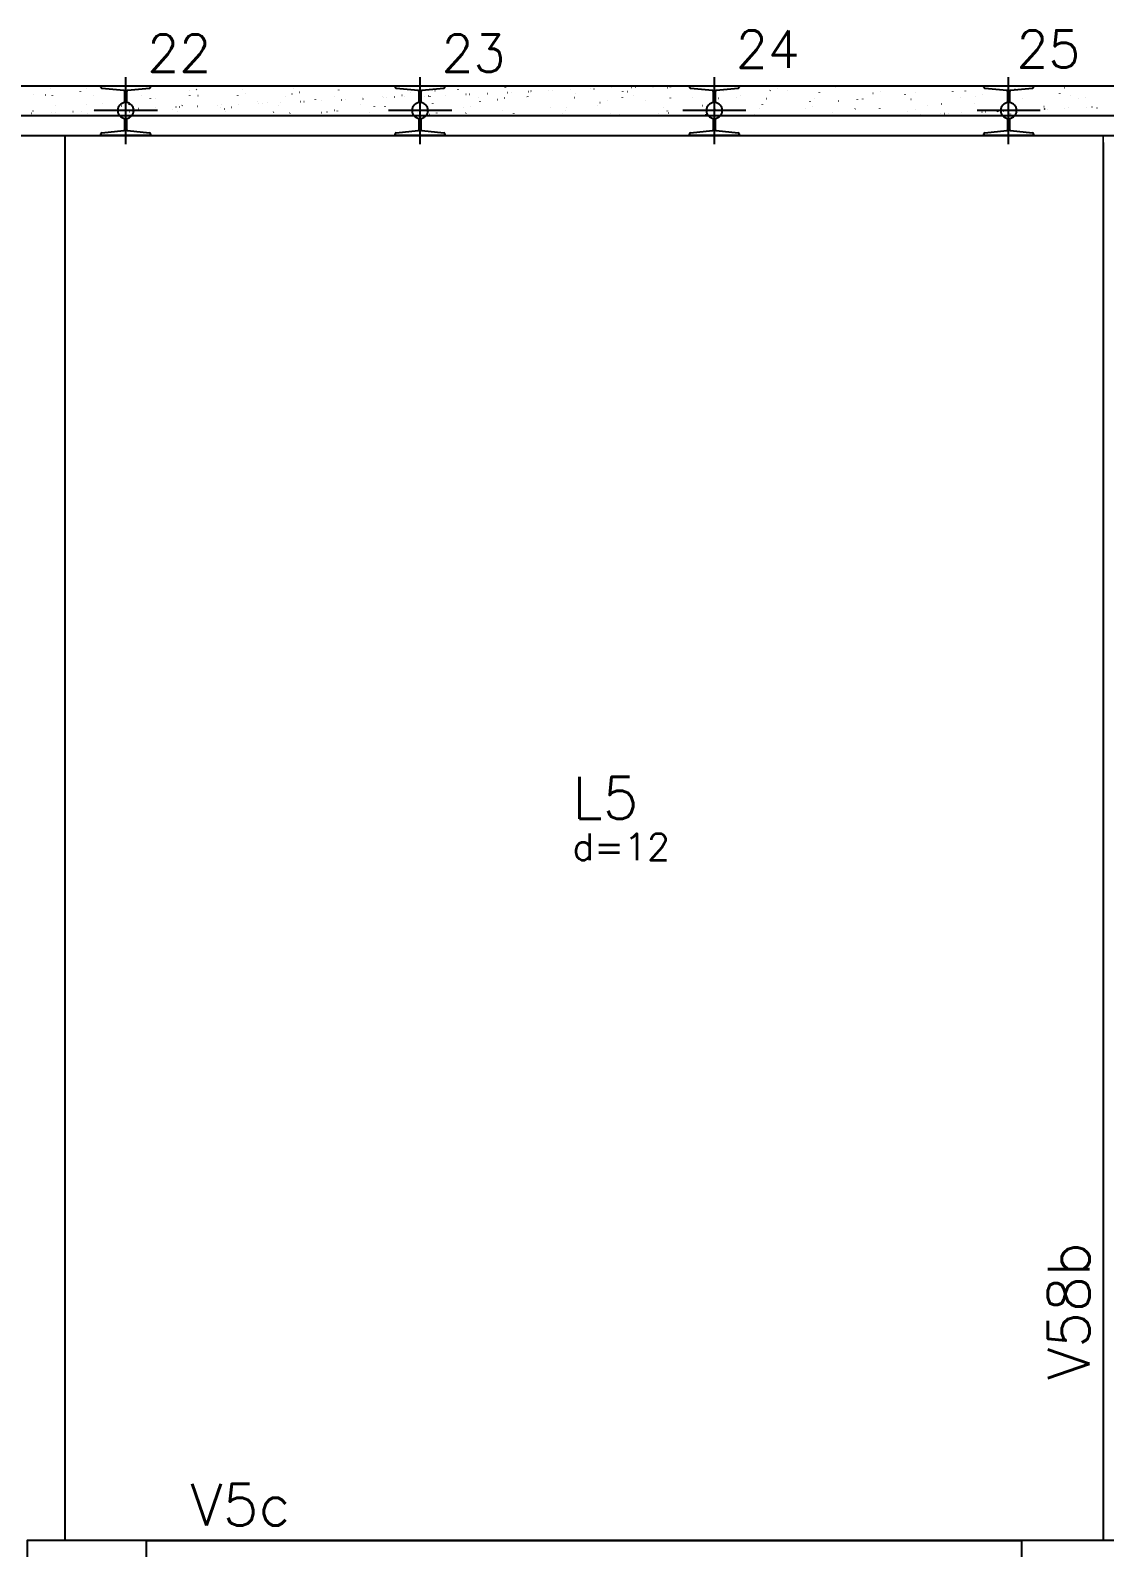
# Model space of a CAD drawing. Extents: x -40810 to 33675, y -2018 to 21213.
# Drawn here: x 26302 to 26842, y 3283 to 4046 of the extents above; entities that cross this region are included whole.
import ezdxf

# ---------------------------------------------------------------- set-up
doc = ezdxf.new("R2010")
doc.units = 0
doc.layers.get('0').update_dxf_attribs({"color": 1, "lineweight": 9})
for name, color, linetype in [('1', 5, 'Continuous'), ('10', 7, 'Continuous'), ('13', 7, 'Continuous'), ('19', 5, 'Continuous'), ('3', 2, 'Continuous'), ('49', 20, 'Continuous'), ('51', 6, 'Continuous'), ('52', 21, 'Continuous'), ('8', 5, 'Continuous'), ('STEPHANIE', 6, 'Continuous')]:
    doc.layers.add(name, color=color, linetype=linetype)
doc.styles.get("Standard").update_dxf_attribs({"font": 'romans.shx', "width": 0.8})

# ---------------------------------------------------------------- blocks, each defined once
blk = doc.blocks.new('_H9EFD498501-005')
for p, q in [((3048.101204, 4541.625241), (3048.146861, 4541.684742)), ((3063.32284, 4540.051908), (3063.332629, 4540.126266)), ((3066.385025, 4541.891568), (3066.458247, 4541.907801)), ((3070.046135, 4542.703216), (3070.119358, 4542.719449)), ((3087.161256, 4541.043856), (3087.171045, 4541.118215)), ((3096.45098, 4541.384517), (3096.496638, 4541.444019)), ((3117.996452, 4540.442988), (3118.069674, 4540.459221)), ((3121.657562, 4541.254636), (3121.730784, 4541.270869)), ((3144.800757, 4541.143793), (3144.846414, 4541.203295)), ((3170.18945, 4541.429804), (3170.199239, 4541.504162)), ((3173.268989, 4539.806057), (3173.342211, 4539.822289)), ((3186.448985, 4542.727991), (3186.522208, 4542.744224)), ((3193.150533, 4540.90307), (3193.19619, 4540.962571)), ((3194.101287, 4542.97944), (3194.111076, 4543.053799)), ((3229.203017, 4539.485353), (3229.212807, 4539.559711)), ((3238.060412, 4541.279411), (3238.133634, 4541.295644)), ((3241.50031, 4540.662346), (3241.545967, 4540.721847)), ((3253.114854, 4541.034989), (3253.124644, 4541.109347)), ((3276.953271, 4542.026938), (3276.96306, 4542.101296)), ((3277.884755, 4539.682777), (3277.959684, 4539.686049)), ((3279.75797, 4539.764564), (3279.832899, 4539.767835)), ((3288.599547, 4540.150595), (3288.674476, 4540.153867)), ((3289.671839, 4539.830832), (3289.745061, 4539.847065)), ((3289.850086, 4540.421622), (3289.895743, 4540.481124)), ((3298.71491, 4540.592242), (3298.789839, 4540.595513)), ((3300.588126, 4540.674028), (3300.663054, 4540.677299)), ((3309.429703, 4541.060059), (3309.504631, 4541.063331)), ((3319.545066, 4541.501706), (3319.619994, 4541.504977)), ((3321.418281, 4541.583492), (3321.49321, 4541.586764)), ((3330.259858, 4541.969524), (3330.334787, 4541.972795)), ((3335.966838, 4540.082486), (3335.976628, 4540.156845)), ((3338.199863, 4540.180898), (3338.24552, 4540.2404)), ((3340.375221, 4542.41117), (3340.45015, 4542.414441)), ((3342.248437, 4542.492956), (3342.323365, 4542.496228)), ((3351.090013, 4542.878988), (3351.164942, 4542.882259)), ((3358.490483, 4542.197), (3358.563705, 4542.213233)), ((3359.981465, 4542.412885), (3359.991254, 4542.487244)), ((3362.151593, 4543.008649), (3362.224816, 4543.024882)), ((3386.549639, 4539.940175), (3386.595296, 4539.999676)), ((3410.10191, 4540.74842), (3410.175132, 4540.764653)), ((3413.76302, 4541.560069), (3413.836242, 4541.576302)), ((3418.995032, 4540.468434), (3419.004822, 4540.542792)), ((3434.899416, 4539.699451), (3434.945073, 4539.758952)), ((3442.906869, 4542.01807), (3442.916659, 4542.092429)), ((3465.374447, 4540.111489), (3465.447669, 4540.127722)), ((3466.745285, 4543.010019), (3466.755075, 4543.084377)), ((3478.554443, 4543.033424), (3478.627666, 4543.049657)), ((3483.249192, 4539.458727), (3483.294849, 4539.518229)), ((3501.920437, 4540.073619), (3501.930226, 4540.147977)), ((3508.216231, 4540.370716), (3508.261888, 4540.430218)), ((3525.758853, 4541.065568), (3525.768642, 4541.139926)), ((3530.16587, 4541.584844), (3530.239092, 4541.601077)), ((3533.18327, 4541.282705), (3533.228927, 4541.342207)), ((3558.150309, 4542.194695), (3558.195966, 4542.254196)), ((3039.411002, 4538.502271), (3039.420792, 4538.57663)), ((3045.704206, 4538.501412), (3045.749863, 4538.560914)), ((3049.177808, 4538.076819), (3049.25103, 4538.093052)), ((3050.571527, 4533.235472), (3050.581316, 4533.309831)), ((3066.07814, 4533.42755), (3066.123797, 4533.487052)), ((3069.822023, 4538.306673), (3069.86768, 4538.366175)), ((3074.409943, 4534.227421), (3074.419733, 4534.301779)), ((3083.948129, 4532.894656), (3084.021351, 4532.910889)), ((3087.609239, 4533.706305), (3087.682461, 4533.722538)), ((3094.053982, 4538.260688), (3094.099639, 4538.32019)), ((3098.42457, 4536.55782), (3098.434359, 4536.632178)), ((3100.789235, 4536.62824), (3100.862457, 4536.644473)), ((3101.128148, 4531.965417), (3101.203077, 4531.968689)), ((3111.243512, 4532.407063), (3111.31844, 4532.410335)), ((3113.116727, 4532.48885), (3113.191656, 4532.492121)), ((3114.427916, 4533.186827), (3114.473573, 4533.246328)), ((3118.171799, 4538.06595), (3118.217456, 4538.125451)), ((3121.958304, 4532.874881), (3122.033232, 4532.878153)), ((3122.336407, 4538.107456), (3122.346196, 4538.181815)), ((3132.073667, 4533.316528), (3132.148596, 4533.319799)), ((3133.423511, 4532.28297), (3133.4333, 4532.357328)), ((3133.946882, 4533.398314), (3134.021811, 4533.401586)), ((3139.220666, 4532.257725), (3139.293888, 4532.273958)), ((3142.403759, 4538.019965), (3142.449416, 4538.079466)), ((3142.788459, 4533.784346), (3142.863388, 4533.787617)), ((3146.174823, 4539.099405), (3146.184613, 4539.173763)), ((3152.400662, 4535.17966), (3152.473884, 4535.195893)), ((3152.903822, 4534.225992), (3152.978751, 4534.229263)), ((3154.777038, 4534.307778), (3154.851966, 4534.31105)), ((3157.438137, 4534.613369), (3157.447927, 4534.687727)), ((3162.777693, 4532.946103), (3162.82335, 4533.005604)), ((3163.618615, 4534.69381), (3163.693543, 4534.697081)), ((3166.521576, 4537.825226), (3166.567233, 4537.884727)), ((3169.607879, 4538.994408), (3169.681101, 4539.010641)), ((3173.733978, 4535.135456), (3173.808906, 4535.138728)), ((3175.607193, 4535.217243), (3175.682122, 4535.220514)), ((3181.349974, 4536.163005), (3181.359764, 4536.237363)), ((3184.44877, 4535.603274), (3184.523699, 4535.606546)), ((3190.753535, 4537.779241), (3190.799192, 4537.838742)), ((3194.564133, 4536.04492), (3194.639062, 4536.048192)), ((3196.437349, 4536.126707), (3196.512277, 4536.129978)), ((3204.012089, 4533.73108), (3204.085311, 4533.747313)), ((3205.188391, 4537.154954), (3205.19818, 4537.229312)), ((3205.278925, 4536.512738), (3205.353854, 4536.51601)), ((3211.127469, 4532.705379), (3211.173126, 4532.764881)), ((3214.871352, 4537.584502), (3214.917009, 4537.644004)), ((3215.394289, 4536.954385), (3215.469217, 4536.957656)), ((3216.451705, 4532.668917), (3216.461494, 4532.743276)), ((3217.267504, 4537.036171), (3217.342433, 4537.039442)), ((3221.219306, 4537.545828), (3221.292528, 4537.562061)), ((3224.880416, 4538.357477), (3224.953638, 4538.37371)), ((3226.109081, 4537.422203), (3226.184009, 4537.425474)), ((3236.224444, 4537.863849), (3236.299373, 4537.86712)), ((3238.09766, 4537.945635), (3238.172588, 4537.948907)), ((3239.103312, 4537.538517), (3239.148969, 4537.598019)), ((3240.363542, 4534.218554), (3240.373331, 4534.292912)), ((3246.939236, 4538.331667), (3247.014165, 4538.334938)), ((3255.623516, 4532.2825), (3255.696738, 4532.298733)), ((3257.0546, 4538.773313), (3257.129528, 4538.776585)), ((3258.927815, 4538.855099), (3259.002744, 4538.858371)), ((3259.477246, 4532.464655), (3259.522903, 4532.524157)), ((3263.221129, 4537.343778), (3263.266786, 4537.40328)), ((3264.201958, 4535.210502), (3264.211748, 4535.284861)), ((3267.769392, 4539.241131), (3267.84432, 4539.244402)), ((3272.830733, 4536.097248), (3272.903955, 4536.113481)), ((3276.491843, 4536.908897), (3276.565065, 4536.92513)), ((3287.453088, 4537.297793), (3287.498745, 4537.357295)), ((3288.216585, 4537.540901), (3288.226374, 4537.61526)), ((3299.377109, 4532.274102), (3299.386899, 4532.348461)), ((3307.827022, 4532.223932), (3307.872679, 4532.283433)), ((3311.570905, 4537.103055), (3311.616562, 4537.162556)), ((3312.128422, 4539.090538), (3312.138211, 4539.164896)), ((3323.215525, 4533.266051), (3323.225315, 4533.340409)), ((3324.44216, 4534.648669), (3324.515382, 4534.664902)), ((3328.10327, 4535.460317), (3328.176492, 4535.47655)), ((3335.802865, 4537.05707), (3335.848522, 4537.116571)), ((3341.283266, 4538.382252), (3341.356488, 4538.398485)), ((3347.230152, 4535.59645), (3347.239942, 4535.670809)), ((3356.176799, 4531.983208), (3356.222456, 4532.042709)), ((3359.920681, 4536.862331), (3359.966339, 4536.921832)), ((3371.141989, 4537.146086), (3371.151779, 4537.220445)), ((3376.053587, 4533.200089), (3376.126809, 4533.216322)), ((3379.714697, 4534.011737), (3379.787919, 4534.02797)), ((3384.152641, 4536.816346), (3384.198298, 4536.875847)), ((3392.894693, 4536.933672), (3392.967915, 4536.949905)), ((3394.980405, 4538.138035), (3394.990195, 4538.212393)), ((3406.243719, 4533.651999), (3406.253509, 4533.726357)), ((3408.270458, 4536.621607), (3408.316115, 4536.681109)), ((3430.155557, 4535.201635), (3430.165346, 4535.275994)), ((3431.326124, 4532.563157), (3431.399346, 4532.57939)), ((3432.502418, 4536.575622), (3432.548075, 4536.635124)), ((3444.50612, 4535.485092), (3444.579342, 4535.501325)), ((3453.993973, 4536.193584), (3454.003762, 4536.267942)), ((3456.620234, 4536.380883), (3456.665891, 4536.440385)), ((3461.713337, 4539.29984), (3461.786559, 4539.316073)), ((3478.008599, 4538.523983), (3478.018389, 4538.598341)), ((3480.852194, 4536.334898), (3480.897851, 4536.3944)), ((3489.169124, 4533.257184), (3489.178914, 4533.331542)), ((3496.117547, 4534.036512), (3496.190769, 4534.052745)), ((3505.819233, 4537.246887), (3505.86489, 4537.306389)), ((3513.00754, 4534.249132), (3513.01733, 4534.323491)), ((3513.324764, 4537.851261), (3513.397986, 4537.867494)), ((3516.985874, 4538.662909), (3517.059096, 4538.679142)), ((3530.786272, 4538.158877), (3530.831929, 4538.218378)), ((3537.022167, 4536.579532), (3537.031956, 4536.65389)), ((3547.728974, 4532.587933), (3547.802196, 4532.604166)), ((3555.753311, 4539.070866), (3555.798968, 4539.130367)), ((3560.09233, 4531.900091), (3560.167259, 4531.903363)), ((3560.934004, 4538.129168), (3560.943794, 4538.203526)), ((3564.936191, 4536.402681), (3565.009413, 4536.418914)), ((3568.597301, 4537.214329), (3568.670523, 4537.230562)), ((3568.933907, 4532.286123), (3569.008835, 4532.289394)), ((3572.021108, 4532.304681), (3572.030897, 4532.379039)), ((3574.465326, 4531.831149), (3574.510984, 4531.890651)), ((3038.039644, 4528.085768), (3038.039644, 4528.085768)), ((3038.039644, 4528.085768), (3038.039644, 4528.085768)), ((3038.039644, 4528.085768), (3038.039644, 4528.085768)), ((3038.637682, 4529.237025), (3038.712611, 4529.240296)), ((3039.449182, 4530.349707), (3039.494839, 4530.409208)), ((3048.753045, 4529.678671), (3048.827974, 4529.681942)), ((3049.893555, 4528.085768), (3049.893555, 4528.085768)), ((3049.893555, 4528.085768), (3049.893555, 4528.085768)), ((3050.626261, 4529.760457), (3050.701189, 4529.763729)), ((3059.467838, 4530.146489), (3059.542766, 4530.14976)), ((3061.747467, 4528.085768), (3061.747467, 4528.085768)), ((3061.747467, 4528.085768), (3061.747467, 4528.085768)), ((3061.979246, 4528.085768), (3061.979246, 4528.085768)), ((3061.979246, 4528.085768), (3061.979246, 4528.085768)), ((3062.256635, 4528.085768), (3062.256635, 4528.085768)), ((3062.256635, 4528.085768), (3062.256635, 4528.085768)), ((3063.681142, 4530.303722), (3063.726799, 4530.363223)), ((3066.740912, 4529.079908), (3066.814134, 4529.096141)), ((3069.583201, 4530.588135), (3069.658129, 4530.591406)), ((3071.456416, 4530.669921), (3071.531345, 4530.673193)), ((3073.601379, 4528.085768), (3073.601379, 4528.085768)), ((3080.297993, 4531.055953), (3080.372922, 4531.059224)), ((3085.455291, 4528.085768), (3085.455291, 4528.085768)), ((3085.455291, 4528.085768), (3085.455291, 4528.085768)), ((3085.455291, 4528.085768), (3085.455291, 4528.085768)), ((3085.673257, 4529.741385), (3085.683047, 4529.815743)), ((3086.246491, 4528.085768), (3086.246491, 4528.085768)), ((3087.798959, 4530.108983), (3087.844616, 4530.168484)), ((3090.413356, 4531.497599), (3090.488285, 4531.500871)), ((3092.286572, 4531.579386), (3092.3615, 4531.582657)), ((3097.309203, 4528.085768), (3097.309203, 4528.085768)), ((3097.309203, 4528.085768), (3097.309203, 4528.085768)), ((3097.309203, 4528.085768), (3097.309203, 4528.085768)), ((3109.163115, 4528.085768), (3109.163115, 4528.085768)), ((3109.163115, 4528.085768), (3109.163115, 4528.085768)), ((3109.585094, 4531.291021), (3109.594884, 4531.365379)), ((3110.513736, 4528.085768), (3110.513736, 4528.085768)), ((3110.513736, 4528.085768), (3110.513736, 4528.085768)), ((3112.030918, 4530.062998), (3112.076575, 4530.122499)), ((3120.402184, 4528.085768), (3120.402184, 4528.085768)), ((3120.402184, 4528.085768), (3120.402184, 4528.085768)), ((3120.402184, 4528.085768), (3120.402184, 4528.085768)), ((3121.017027, 4528.085768), (3121.017027, 4528.085768)), ((3121.017027, 4528.085768), (3121.017027, 4528.085768)), ((3132.870939, 4528.085768), (3132.870939, 4528.085768)), ((3134.780981, 4528.085768), (3134.780981, 4528.085768)), ((3135.559556, 4531.446076), (3135.632778, 4531.462309)), ((3136.148735, 4529.868259), (3136.194392, 4529.927761)), ((3144.72485, 4528.085768), (3144.72485, 4528.085768)), ((3156.578762, 4528.085768), (3156.578762, 4528.085768)), ((3156.578762, 4528.085768), (3156.578762, 4528.085768)), ((3156.578762, 4528.085768), (3156.578762, 4528.085768)), ((3159.048227, 4528.085768), (3159.048227, 4528.085768)), ((3159.048227, 4528.085768), (3159.048227, 4528.085768)), ((3160.380695, 4529.822274), (3160.426352, 4529.881776)), ((3168.432674, 4528.085768), (3168.432674, 4528.085768)), ((3168.432674, 4528.085768), (3168.432674, 4528.085768)), ((3168.598662, 4529.34657), (3168.608451, 4529.420928)), ((3178.547732, 4528.085768), (3178.547732, 4528.085768)), ((3178.547732, 4528.085768), (3178.547732, 4528.085768)), ((3178.547732, 4528.085768), (3178.547732, 4528.085768)), ((3180.286586, 4528.085768), (3180.286586, 4528.085768)), ((3180.286586, 4528.085768), (3180.286586, 4528.085768)), ((3183.315472, 4528.085768), (3183.315472, 4528.085768)), ((3184.498512, 4529.627535), (3184.544169, 4529.687037)), ((3187.170983, 4529.997497), (3187.244205, 4530.01373)), ((3190.832093, 4530.809145), (3190.905315, 4530.825378)), ((3192.140498, 4528.085768), (3192.140498, 4528.085768)), ((3192.437078, 4530.338518), (3192.446867, 4530.412877)), ((3203.99441, 4528.085768), (3203.99441, 4528.085768)), ((3207.582717, 4528.085768), (3207.582717, 4528.085768)), ((3207.582717, 4528.085768), (3207.582717, 4528.085768)), ((3208.730471, 4529.58155), (3208.776128, 4529.641052)), ((3215.848322, 4528.085768), (3215.848322, 4528.085768)), ((3215.848322, 4528.085768), (3215.848322, 4528.085768)), ((3215.848322, 4528.085768), (3215.848322, 4528.085768)), ((3227.702233, 4528.085768), (3227.702233, 4528.085768)), ((3227.702233, 4528.085768), (3227.702233, 4528.085768)), ((3227.702233, 4528.085768), (3227.702233, 4528.085768)), ((3231.849962, 4528.085768), (3231.849962, 4528.085768)), ((3232.848288, 4529.386812), (3232.893945, 4529.446313)), ((3236.69328, 4528.085768), (3236.69328, 4528.085768)), ((3236.69328, 4528.085768), (3236.69328, 4528.085768)), ((3236.69328, 4528.085768), (3236.69328, 4528.085768)), ((3238.78241, 4528.548917), (3238.855632, 4528.56515)), ((3239.556145, 4528.085768), (3239.556145, 4528.085768)), ((3239.556145, 4528.085768), (3239.556145, 4528.085768)), ((3242.44352, 4529.360565), (3242.516742, 4529.376798)), ((3251.410057, 4528.085768), (3251.410057, 4528.085768)), ((3251.450645, 4528.394067), (3251.460435, 4528.468425)), ((3256.117207, 4528.085768), (3256.117207, 4528.085768)), ((3256.117207, 4528.085768), (3256.117207, 4528.085768)), ((3257.080248, 4529.340827), (3257.125905, 4529.400328)), ((3263.263969, 4528.085768), (3263.263969, 4528.085768)), ((3275.117881, 4528.085768), (3275.117881, 4528.085768)), ((3275.117881, 4528.085768), (3275.117881, 4528.085768)), ((3275.117881, 4528.085768), (3275.117881, 4528.085768)), ((3275.465272, 4530.724466), (3275.475062, 4530.798825)), ((3280.384452, 4528.085768), (3280.384452, 4528.085768)), ((3281.198064, 4529.146088), (3281.243722, 4529.205589)), ((3286.971793, 4528.085768), (3286.971793, 4528.085768)), ((3286.971793, 4528.085768), (3286.971793, 4528.085768)), ((3286.971793, 4528.085768), (3286.971793, 4528.085768)), ((3294.838828, 4528.085768), (3294.838828, 4528.085768)), ((3294.838828, 4528.085768), (3294.838828, 4528.085768)), ((3298.825705, 4528.085768), (3298.825705, 4528.085768)), ((3298.825705, 4528.085768), (3298.825705, 4528.085768)), ((3304.651698, 4528.085768), (3304.651698, 4528.085768)), ((3304.651698, 4528.085768), (3304.651698, 4528.085768)), ((3305.430024, 4529.100103), (3305.475681, 4529.159604)), ((3307.234943, 4530.83392), (3307.308165, 4530.850153)), ((3310.679616, 4528.085768), (3310.679616, 4528.085768)), ((3310.679616, 4528.085768), (3310.679616, 4528.085768)), ((3322.533528, 4528.085768), (3322.533528, 4528.085768)), ((3328.918943, 4528.085768), (3328.918943, 4528.085768)), ((3329.547841, 4528.905364), (3329.593498, 4528.964866)), ((3334.38744, 4528.085768), (3334.38744, 4528.085768)), ((3334.38744, 4528.085768), (3334.38744, 4528.085768)), ((3334.38744, 4528.085768), (3334.38744, 4528.085768)), ((3334.478839, 4528.780015), (3334.488629, 4528.854373)), ((3346.241352, 4528.085768), (3346.241352, 4528.085768)), ((3346.241352, 4528.085768), (3346.241352, 4528.085768)), ((3346.241352, 4528.085768), (3346.241352, 4528.085768)), ((3352.984376, 4528.085768), (3352.984376, 4528.085768)), ((3352.984376, 4528.085768), (3352.984376, 4528.085768)), ((3353.186188, 4528.085768), (3353.186188, 4528.085768)), ((3353.186188, 4528.085768), (3353.186188, 4528.085768)), ((3353.779801, 4528.859379), (3353.825458, 4528.918881)), ((3358.095264, 4528.085768), (3358.095264, 4528.085768)), ((3358.095264, 4528.085768), (3358.095264, 4528.085768)), ((3358.390677, 4530.329651), (3358.400466, 4530.40401)), ((3358.84637, 4529.385341), (3358.919592, 4529.401574)), ((3369.949176, 4528.085768), (3369.949176, 4528.085768)), ((3369.949176, 4528.085768), (3369.949176, 4528.085768)), ((3377.453433, 4528.085768), (3377.453433, 4528.085768)), ((3377.897617, 4528.66464), (3377.943274, 4528.724142)), ((3381.803088, 4528.085768), (3381.803088, 4528.085768)), ((3382.229093, 4531.3216), (3382.238882, 4531.395958)), ((3393.656999, 4528.085768), (3393.656999, 4528.085768)), ((3401.720678, 4528.085768), (3401.720678, 4528.085768)), ((3401.720678, 4528.085768), (3401.720678, 4528.085768)), ((3402.129577, 4528.618655), (3402.175234, 4528.678157)), ((3404.526575, 4531.742484), (3404.572232, 4531.801986)), ((3405.510911, 4528.085768), (3405.510911, 4528.085768)), ((3405.510911, 4528.085768), (3405.510911, 4528.085768)), ((3405.510911, 4528.085768), (3405.510911, 4528.085768)), ((3411.129925, 4528.085768), (3411.129925, 4528.085768)), ((3411.129925, 4528.085768), (3411.129925, 4528.085768)), ((3411.129925, 4528.085768), (3411.129925, 4528.085768)), ((3417.364823, 4528.085768), (3417.364823, 4528.085768)), ((3417.364823, 4528.085768), (3417.364823, 4528.085768)), ((3417.404244, 4528.3852), (3417.414034, 4528.459558)), ((3425.987923, 4528.085768), (3425.987923, 4528.085768)), ((3426.247394, 4528.423916), (3426.293051, 4528.483418)), ((3427.665014, 4531.751509), (3427.738236, 4531.767742)), ((3429.218735, 4528.085768), (3429.218735, 4528.085768)), ((3429.218735, 4528.085768), (3429.218735, 4528.085768)), ((3441.072647, 4528.085768), (3441.072647, 4528.085768)), ((3441.24266, 4529.377148), (3441.25245, 4529.451507)), ((3450.255168, 4528.085768), (3450.255168, 4528.085768)), ((3450.255168, 4528.085768), (3450.255168, 4528.085768)), ((3450.479353, 4528.377931), (3450.525011, 4528.437433)), ((3452.876352, 4531.50176), (3452.922009, 4531.561262)), ((3452.926559, 4528.085768), (3452.926559, 4528.085768)), ((3464.780471, 4528.085768), (3464.780471, 4528.085768)), ((3464.780471, 4528.085768), (3464.780471, 4528.085768)), ((3464.780471, 4528.085768), (3464.780471, 4528.085768)), ((3465.257287, 4531.707548), (3465.267076, 4531.781906)), ((3469.275473, 4528.085768), (3469.275473, 4528.085768)), ((3469.275473, 4528.085768), (3469.275473, 4528.085768)), ((3469.275473, 4528.085768), (3469.275473, 4528.085768)), ((3472.729957, 4528.085768), (3472.729957, 4528.085768)), ((3472.729957, 4528.085768), (3472.729957, 4528.085768)), ((3472.729957, 4528.085768), (3472.729957, 4528.085768)), ((3474.522414, 4528.085768), (3474.522414, 4528.085768)), ((3474.59717, 4528.183193), (3474.642827, 4528.242694)), ((3474.898493, 4528.180448), (3474.973422, 4528.18372)), ((3476.634382, 4528.085768), (3476.634382, 4528.085768)), ((3476.634382, 4528.085768), (3476.634382, 4528.085768)), ((3476.634382, 4528.085768), (3476.634382, 4528.085768)), ((3476.771708, 4528.262235), (3476.846637, 4528.265506)), ((3479.276441, 4530.302929), (3479.349663, 4530.319162)), ((3482.937551, 4531.114578), (3483.010773, 4531.130811)), ((3485.613285, 4528.648266), (3485.688214, 4528.651538)), ((3488.488294, 4528.085768), (3488.488294, 4528.085768)), ((3488.488294, 4528.085768), (3488.488294, 4528.085768)), ((3495.728648, 4529.089912), (3495.803577, 4529.093184)), ((3497.601864, 4529.171699), (3497.676792, 4529.17497)), ((3498.789659, 4528.085768), (3498.789659, 4528.085768)), ((3499.564209, 4529.095182), (3499.609866, 4529.154683)), ((3500.342206, 4528.085768), (3500.342206, 4528.085768)), ((3500.342206, 4528.085768), (3500.342206, 4528.085768)), ((3506.443441, 4529.55773), (3506.518369, 4529.561002)), ((3512.196118, 4528.085768), (3512.196118, 4528.085768)), ((3516.558804, 4529.999377), (3516.633732, 4530.002648)), ((3518.432019, 4530.081163), (3518.506948, 4530.084434)), ((3523.056904, 4528.085768), (3523.056904, 4528.085768)), ((3524.05003, 4528.085768), (3524.05003, 4528.085768)), ((3524.05003, 4528.085768), (3524.05003, 4528.085768)), ((3524.05003, 4528.085768), (3524.05003, 4528.085768)), ((3524.270854, 4529.763096), (3524.280644, 4529.837455)), ((3524.531248, 4530.007171), (3524.576905, 4530.066673)), ((3527.273596, 4530.467195), (3527.348525, 4530.470466)), ((3527.421021, 4528.085768), (3527.421021, 4528.085768)), ((3527.421021, 4528.085768), (3527.421021, 4528.085768)), ((3527.421021, 4528.085768), (3527.421021, 4528.085768)), ((3530.887868, 4528.854349), (3530.96109, 4528.870582)), ((3534.548978, 4529.665998), (3534.6222, 4529.682231)), ((3535.903942, 4528.085768), (3535.903942, 4528.085768)), ((3535.903942, 4528.085768), (3535.903942, 4528.085768)), ((3535.903942, 4528.085768), (3535.903942, 4528.085768)), ((3537.388959, 4530.908841), (3537.463888, 4530.912112)), ((3539.262175, 4530.990627), (3539.337103, 4530.993899)), ((3547.324149, 4528.085768), (3547.324149, 4528.085768)), ((3547.757854, 4528.085768), (3547.757854, 4528.085768)), ((3547.757854, 4528.085768), (3547.757854, 4528.085768)), ((3548.103751, 4531.376659), (3548.17868, 4531.37993)), ((3548.182692, 4531.312733), (3548.192481, 4531.387091)), ((3549.498287, 4530.91916), (3549.543945, 4530.978662)), ((3558.219115, 4531.818305), (3558.294043, 4531.821577)), ((3559.611765, 4528.085768), (3559.611765, 4528.085768)), ((3559.611765, 4528.085768), (3559.611765, 4528.085768)), ((3571.465677, 4528.085768), (3571.465677, 4528.085768)), ((3571.591394, 4528.085768), (3571.591394, 4528.085768))]:
    blk.add_line(p, q)

msp = doc.modelspace()

# ---------------------------------------------------------------- linework, layer by layer
at = {"linetype": 'Continuous', "ltscale": 30}
msp.add_lwpolyline([(27077.629, 3993.172), (26319.629, 3993.172), (26319.629, 3892.086), (26319.629, 3286.582), (26360.629, 3286.582), (26800.629, 3286.582), (26860.629, 3286.582)], dxfattribs=at)
msp.add_lwpolyline([(27077.629, 3993.172), (26319.629, 3993.172), (26319.629, 3892.086), (26319.629, 3286.582), (26360.629, 3286.582), (26800.629, 3286.582), (26860.629, 3286.582)], dxfattribs=at)
for points in [[(26841.629, 3993.172), (26319.629, 3993.172), (26319.629, 3892.086), (26319.629, 3286.582), (26360.629, 3286.582), (26800.629, 3286.582), (26841.629, 3286.582)], [(26841.629, 3993.172), (26319.629, 3993.172), (26319.629, 3892.086), (26319.629, 3286.582), (26360.629, 3286.582), (26800.629, 3286.582), (26841.629, 3286.582)], [(27211.627, 3993.172), (26841.629, 3993.172), (26841.629, 3286.582), (26860.629, 3286.582), (27214.805, 3286.582), (27214.23, 3414.453), (27213.165, 3414.449), (27213.23, 3414.486), (27213.162, 3429.449)]]:
    msp.add_lwpolyline(points, close=True, dxfattribs=at)
at = {"layer": '1'}
for points in [[(26319.629, 3892.086), (26319.629, 3993.172)], [(26841.629, 3989.672), (26841.629, 3286.582)], [(26319.629, 3286.582), (26319.629, 3892.086)], [(26800.629, 3286.582), (26360.629, 3286.582)]]:
    msp.add_lwpolyline(points, dxfattribs=at)
at = {"layer": '3'}
for points in [[(26300.629, 3267.582), (26360.629, 3267.582), (26360.629, 3286.582), (26300.629, 3286.582), (26300.629, 3267.582)], [(26800.629, 3267.582), (26860.629, 3267.582), (26860.629, 3286.582), (26800.629, 3286.582), (26800.629, 3267.582)]]:
    msp.add_lwpolyline(points, dxfattribs=at)
at = {"layer": '49'}
for p, q in [((23451.165, 4018.172), (27241.515, 4018.172)), ((25624.902, 4003.172), (27221.582, 4003.172)), ((23734.654, 3993.172), (27211.627, 3993.172))]:
    msp.add_line(p, q, dxfattribs=at)
at = {"layer": '51'}
for p, q in [((26350.129, 3988.823), (26350.129, 4022.521)), ((26498.129, 3988.823), (26498.129, 4022.521)), ((26646.129, 3988.823), (26646.129, 4022.521)), ((26794.129, 3988.823), (26794.129, 4022.521)), ((26337.629, 4017.418), (26337.629, 4018.172)), ((26337.629, 4018.172), (26362.629, 4018.172)), ((26349.253, 4015.745), (26338.112, 4016.809)), ((26349.736, 4009.654), (26349.736, 4015.136)), ((26350.523, 4015.137), (26350.523, 4009.654)), ((26362.146, 4016.809), (26351.006, 4015.745)), ((26362.629, 4018.172), (26362.629, 4017.418)), ((26485.629, 4017.418), (26485.629, 4018.172)), ((26485.629, 4018.172), (26510.629, 4018.172)), ((26497.253, 4015.745), (26486.112, 4016.809)), ((26497.736, 4009.654), (26497.736, 4015.136)), ((26498.523, 4015.137), (26498.523, 4009.654)), ((26510.146, 4016.809), (26499.006, 4015.745)), ((26510.629, 4018.172), (26510.629, 4017.418)), ((26633.629, 4017.418), (26633.629, 4018.172)), ((26633.629, 4018.172), (26658.629, 4018.172)), ((26645.253, 4015.745), (26634.112, 4016.809)), ((26645.736, 4009.654), (26645.736, 4015.136)), ((26646.523, 4015.137), (26646.523, 4009.654)), ((26658.146, 4016.809), (26647.006, 4015.745)), ((26658.629, 4018.172), (26658.629, 4017.418)), ((26781.629, 4017.418), (26781.629, 4018.172)), ((26781.629, 4018.172), (26806.629, 4018.172)), ((26793.253, 4015.745), (26782.112, 4016.809)), ((26793.736, 4009.654), (26793.736, 4015.136)), ((26794.523, 4015.137), (26794.523, 4009.654)), ((26806.146, 4016.809), (26795.006, 4015.745)), ((26806.629, 4018.172), (26806.629, 4017.418)), ((26366.038, 4005.672), (26334.22, 4005.672)), ((26514.038, 4005.672), (26482.22, 4005.672)), ((26662.038, 4005.672), (26630.22, 4005.672)), ((26810.038, 4005.672), (26778.22, 4005.672)), ((26349.736, 3996.208), (26349.736, 4001.691)), ((26350.523, 4001.691), (26350.523, 3996.208)), ((26497.736, 3996.208), (26497.736, 4001.691)), ((26498.523, 4001.691), (26498.523, 3996.208)), ((26645.736, 3996.208), (26645.736, 4001.691)), ((26646.523, 4001.691), (26646.523, 3996.208)), ((26793.736, 3996.208), (26793.736, 4001.691)), ((26794.523, 4001.691), (26794.523, 3996.208)), ((26337.629, 3993.172), (26337.629, 3993.926)), ((26362.629, 3993.172), (26337.629, 3993.172)), ((26338.112, 3994.535), (26349.253, 3995.599)), ((26351.006, 3995.599), (26362.146, 3994.535)), ((26362.629, 3993.926), (26362.629, 3993.172)), ((26485.629, 3993.172), (26485.629, 3993.926)), ((26510.629, 3993.172), (26485.629, 3993.172)), ((26486.112, 3994.535), (26497.253, 3995.599)), ((26499.006, 3995.599), (26510.146, 3994.535)), ((26510.629, 3993.926), (26510.629, 3993.172)), ((26633.629, 3993.172), (26633.629, 3993.926)), ((26658.629, 3993.172), (26633.629, 3993.172)), ((26634.112, 3994.535), (26645.253, 3995.599)), ((26647.006, 3995.599), (26658.146, 3994.535)), ((26658.629, 3993.926), (26658.629, 3993.172)), ((26781.629, 3993.172), (26781.629, 3993.926)), ((26806.629, 3993.172), (26781.629, 3993.172)), ((26782.112, 3994.535), (26793.253, 3995.599)), ((26795.006, 3995.599), (26806.146, 3994.535)), ((26806.629, 3993.926), (26806.629, 3993.172))]:
    msp.add_line(p, q, dxfattribs=at)
for centre, radius, start, end in [((26338.254, 4017.418), 0.625, 180, 256.861226), ((26349.111, 4015.136), 0.625, 0, 76.861226), ((26351.148, 4015.136), 0.625, 103.138852, 180.104996), ((26362.004, 4017.418), 0.625, 283.138774, 0), ((26486.254, 4017.418), 0.625, 180, 256.861226), ((26497.111, 4015.136), 0.625, 0, 76.861226), ((26499.148, 4015.136), 0.625, 103.138852, 180.104996), ((26510.004, 4017.418), 0.625, 283.138774, 0), ((26634.254, 4017.418), 0.625, 180, 256.861226), ((26645.111, 4015.136), 0.625, 0, 76.861226), ((26647.148, 4015.136), 0.625, 103.138852, 180.104996), ((26658.004, 4017.418), 0.625, 283.138774, 0), ((26782.254, 4017.418), 0.625, 180, 256.861226), ((26793.111, 4015.136), 0.625, 0, 76.861226), ((26795.148, 4015.136), 0.625, 103.138852, 180.104996), ((26806.004, 4017.418), 0.625, 283.138774, 0), ((26350.129, 4005.672), 4.001, 95.644143, 264.355857), ((26350.129, 4005.672), 4.001, 275.644143, 84.355857), ((26498.129, 4005.672), 4.001, 95.644143, 264.355857), ((26498.129, 4005.672), 4.001, 275.644143, 84.355857), ((26646.129, 4005.672), 4.001, 95.644143, 264.355857), ((26646.129, 4005.672), 4.001, 275.644143, 84.355857), ((26794.129, 4005.672), 4.001, 95.644143, 264.355857), ((26794.129, 4005.672), 4.001, 275.644143, 84.355857), ((26338.254, 3993.926), 0.625, 103.138774, 180), ((26349.111, 3996.208), 0.625, 283.138774, 0), ((26351.148, 3996.208), 0.625, 180, 256.861226), ((26362.004, 3993.926), 0.625, 0, 76.861226), ((26486.254, 3993.926), 0.625, 103.138774, 180), ((26497.111, 3996.208), 0.625, 283.138774, 0), ((26499.148, 3996.208), 0.625, 180, 256.861226), ((26510.004, 3993.926), 0.625, 0, 76.861226), ((26634.254, 3993.926), 0.625, 103.138774, 180), ((26645.111, 3996.208), 0.625, 283.138774, 0), ((26647.148, 3996.208), 0.625, 180, 256.861226), ((26658.004, 3993.926), 0.625, 0, 76.861226), ((26782.254, 3993.926), 0.625, 103.138774, 180), ((26793.111, 3996.208), 0.625, 283.138774, 0), ((26795.148, 3996.208), 0.625, 180, 256.861226), ((26806.004, 3993.926), 0.625, 0, 76.861226)]:
    msp.add_arc(centre, radius, start, end, dxfattribs=at)
at = {"layer": 'STEPHANIE', "linetype": 'Continuous'}
msp.add_line((26360.629, 3286.582), (26800.629, 3286.582), dxfattribs=at)

# ---------------------------------------------------------------- block references
at = {"layer": '19'}
msp.add_blockref('_H9EFD498501-005', (23264.129, -524.914), dxfattribs=at)

# ---------------------------------------------------------------- texts
at = {"layer": '10'}
msp.add_text('L5', height=21, dxfattribs=at).set_placement((26574.668, 3649.599))
at = {"layer": '13'}
msp.add_text('d=12', height=13.5, dxfattribs=at).set_placement((26574.668, 3628.704))
at = {"layer": '52'}
for s, p in [('22', (26360.926, 4025.15)), ('23', (26508.926, 4025.15)), ('24', (26656.926, 4027.201)), ('25', (26798.07, 4027.258))]:
    msp.add_text(s, height=18.75, dxfattribs=at).set_placement(p)
at = {"layer": '8'}
msp.add_text('V58b', height=21, rotation=90, dxfattribs=at).set_placement((26834.846, 3367.377))
msp.add_text('V5c', height=21, dxfattribs=at).set_placement((26382.707, 3294.131))

doc.saveas('drawing.dxf')
